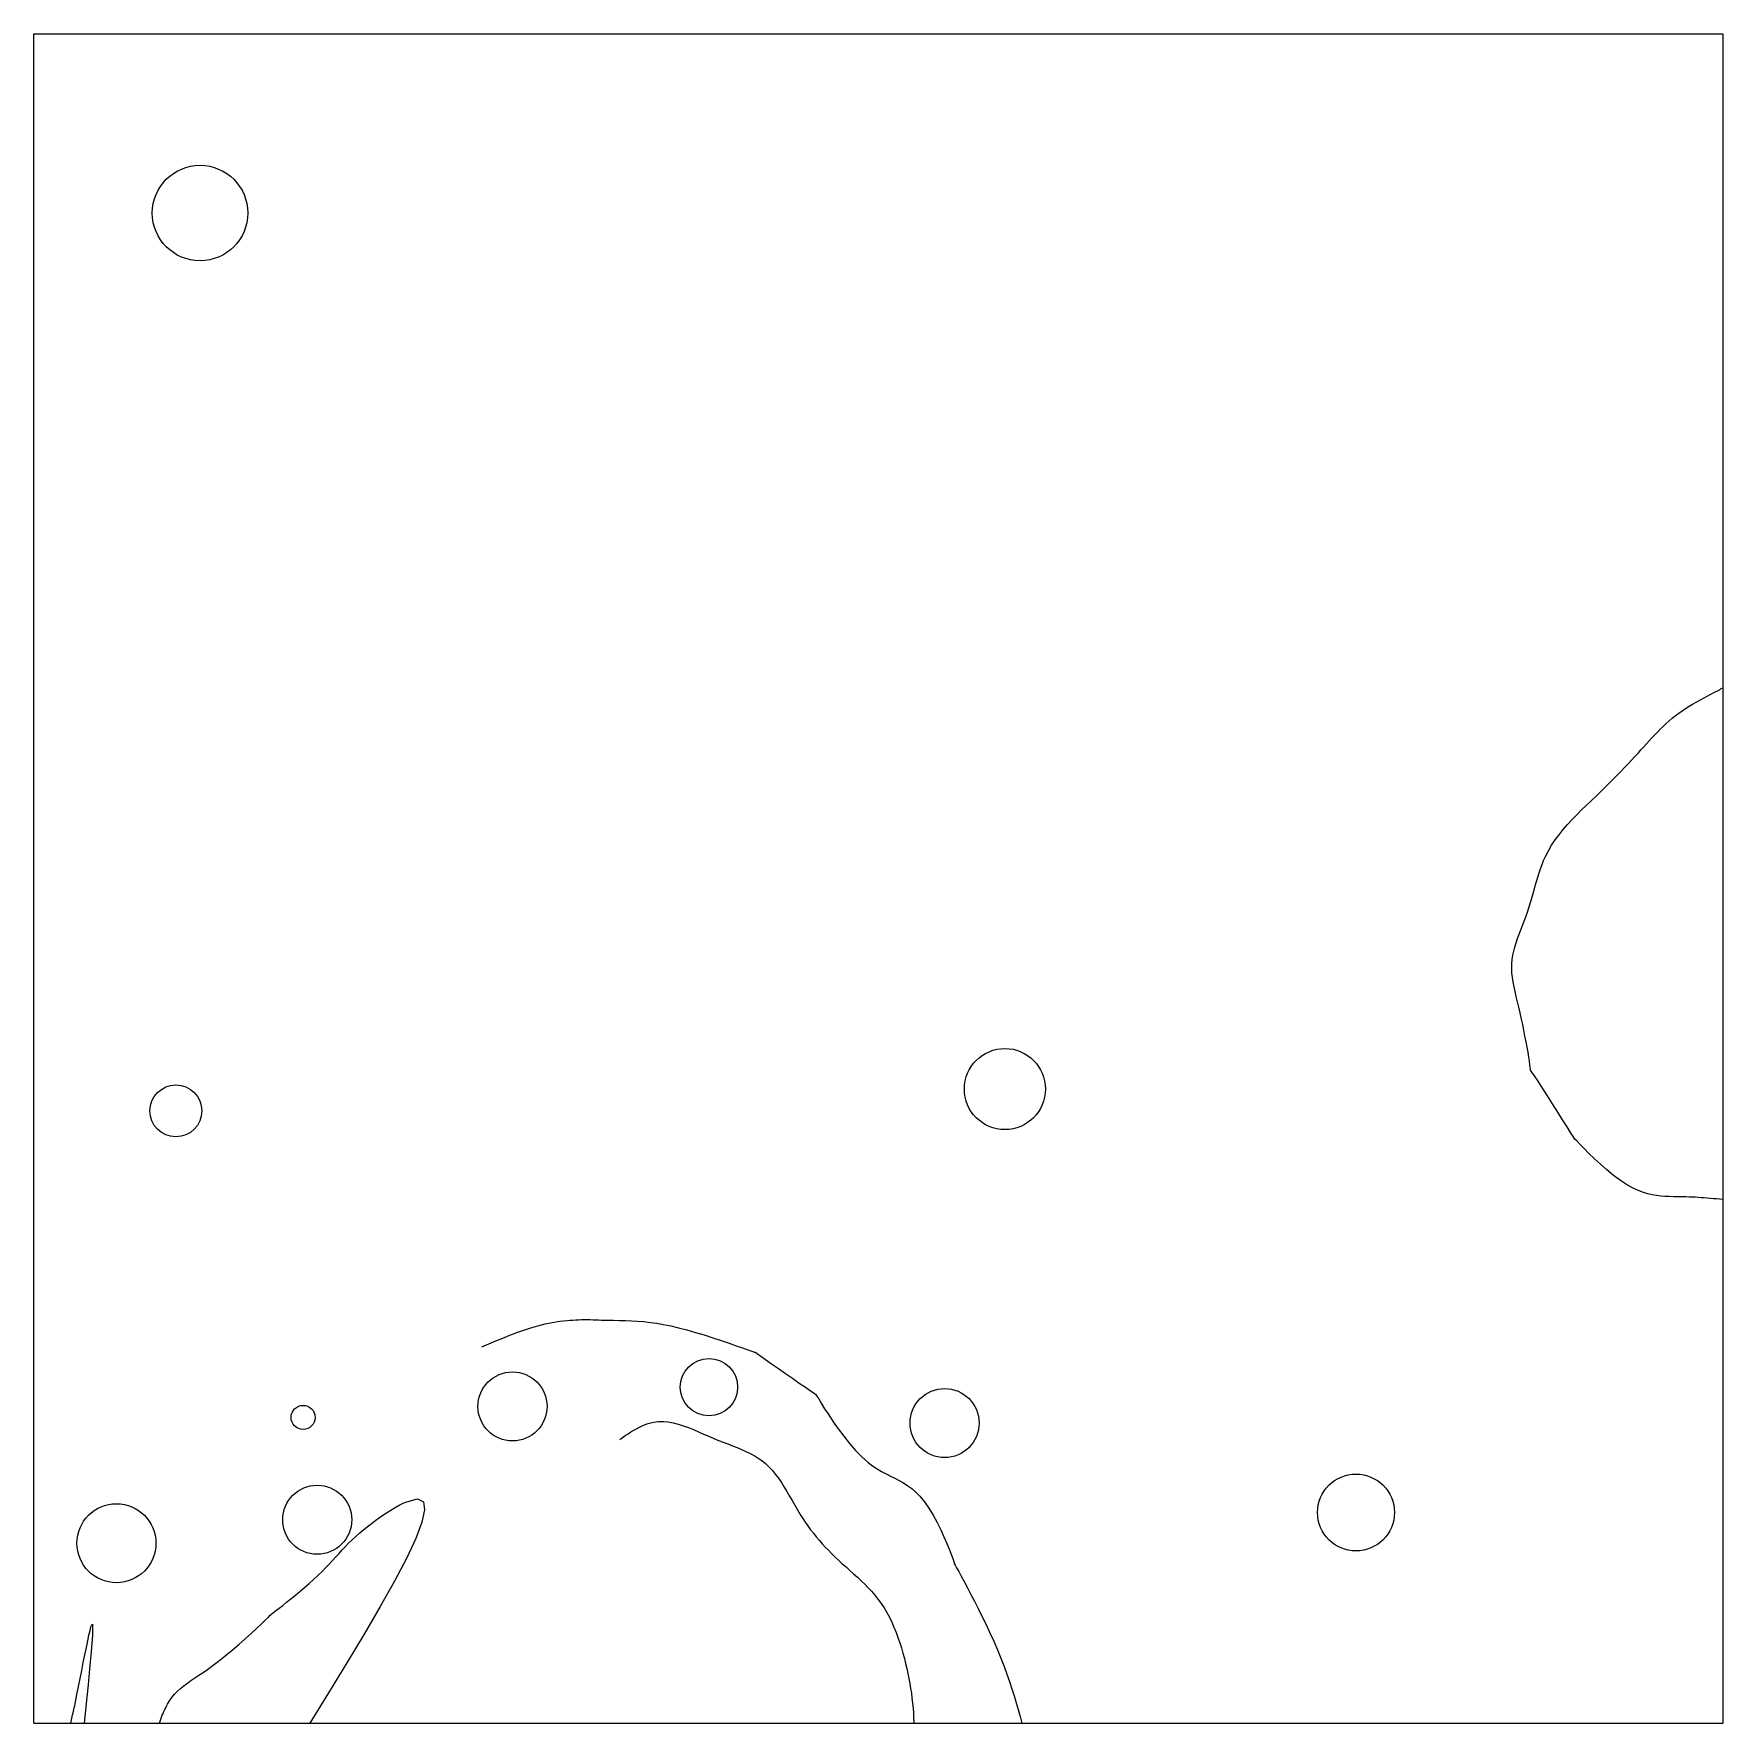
# Model space of a CAD drawing. Extents: x 6.066 to 7.049, y 10.537 to 11.521.
import ezdxf

# ---------------------------------------------------------------- set-up
doc = ezdxf.new("R2010")
doc.units = 0
for name, color, linetype in [('LAYER1', 7, 'CONTINUOUS'), ('LAYER10', 1, 'CONTINUOUS'), ('LAYER12', 5, 'CONTINUOUS')]:
    doc.layers.add(name, color=color, linetype=linetype)

msp = doc.modelspace()

# ---------------------------------------------------------------- linework, layer by layer
at = {"layer": 'LAYER1', "color": 7, "linetype": 'CONTINUOUS'}
for points in [[(6.3266, 10.756), (6.3307, 10.7578), (6.3347, 10.7595), (6.3387, 10.7612), (6.3428, 10.7628), (6.3469, 10.7644), (6.351, 10.7658), (6.3551, 10.7672), (6.3592, 10.7684), (6.3634, 10.7694), (6.3676, 10.7703), (6.3719, 10.771), (6.3762, 10.7715), (6.3779, 10.7716), (6.3796, 10.7717), (6.3813, 10.7718), (6.3829, 10.7718), (6.3846, 10.7719), (6.3863, 10.7719), (6.388, 10.7719), (6.3896, 10.7719), (6.3913, 10.7718), (6.3929, 10.7718), (6.3945, 10.7718), (6.3962, 10.7717), (6.3997, 10.7717), (6.4032, 10.7716), (6.4067, 10.7715), (6.4102, 10.7714), (6.4137, 10.7713), (6.4172, 10.7711), (6.4208, 10.7708), (6.4245, 10.7703), (6.4284, 10.7698), (6.4324, 10.7691), (6.4366, 10.7683), (6.441, 10.7672), (6.4459, 10.766), (6.4509, 10.7645), (6.456, 10.763), (6.461, 10.7614), (6.4659, 10.7598), (6.4705, 10.7582), (6.4747, 10.7567), (6.4784, 10.7554), (6.4814, 10.7543), (6.4838, 10.7535), (6.4854, 10.753), (6.486, 10.7528), (6.486, 10.7528), (6.486, 10.7528), (6.486, 10.7528), (6.486, 10.7528), (6.4859, 10.7528), (6.4859, 10.7528), (6.4859, 10.7529), (6.4859, 10.7529), (6.4859, 10.7529), (6.4859, 10.7528), (6.4859, 10.7528), (6.486, 10.7528), (6.4869, 10.7521), (6.4889, 10.7507), (6.4918, 10.7487), (6.4953, 10.7462), (6.4992, 10.7435), (6.5033, 10.7406), (6.5075, 10.7378), (6.5114, 10.735), (6.515, 10.7326), (6.5179, 10.7305), (6.52, 10.7291), (6.5211, 10.7283), (6.5211, 10.7283), (6.5212, 10.7282), (6.5212, 10.7282), (6.5212, 10.7282), (6.5212, 10.7282), (6.5212, 10.7282), (6.5212, 10.7282), (6.5212, 10.7282), (6.5211, 10.7282), (6.5211, 10.7283), (6.5211, 10.7283), (6.5211, 10.7283), (6.5211, 10.7283), (6.5211, 10.7283), (6.521, 10.7283), (6.521, 10.7284), (6.521, 10.7284), (6.521, 10.7284), (6.521, 10.7284), (6.521, 10.7284), (6.521, 10.7284), (6.521, 10.7283), (6.5211, 10.7283), (6.5211, 10.7283), (6.5216, 10.7274), (6.5227, 10.7257), (6.5242, 10.7232), (6.5261, 10.72), (6.5285, 10.7164), (6.5311, 10.7124), (6.5341, 10.7083), (6.5373, 10.704), (6.5406, 10.6998), (6.5441, 10.6957), (6.5477, 10.692), (6.5514, 10.6888), (6.554, 10.6868), (6.5567, 10.6851), (6.5593, 10.6835), (6.5619, 10.6821), (6.5645, 10.6808), (6.567, 10.6795), (6.5696, 10.6782), (6.572, 10.6768), (6.5745, 10.6752), (6.5769, 10.6735), (6.5792, 10.6715), (6.5815, 10.6692), (6.5842, 10.6659), (6.5868, 10.6621), (6.5893, 10.6581), (6.5916, 10.6538), (6.5937, 10.6496), (6.5956, 10.6454), (6.5973, 10.6415), (6.5988, 10.6379), (6.6, 10.6348), (6.6009, 10.6323), (6.6015, 10.6305), (6.6018, 10.6296), (6.6018, 10.6296), (6.6019, 10.6296), (6.6019, 10.6295), (6.6019, 10.6295), (6.6019, 10.6295), (6.6019, 10.6295), (6.6019, 10.6295), (6.6019, 10.6296), (6.6019, 10.6296), (6.6018, 10.6296), (6.6018, 10.6296), (6.6018, 10.6296), (6.6018, 10.6296), (6.6018, 10.6297), (6.6018, 10.6297), (6.6018, 10.6297), (6.6018, 10.6297), (6.6018, 10.6297), (6.6018, 10.6297), (6.6018, 10.6297), (6.6018, 10.6297), (6.6018, 10.6297), (6.6018, 10.6297), (6.6018, 10.6296), (6.6022, 10.6289), (6.603, 10.6274), (6.6042, 10.6253), (6.6056, 10.6226), (6.6074, 10.6194), (6.6093, 10.6158), (6.6113, 10.6118), (6.6135, 10.6076), (6.6157, 10.6033), (6.6179, 10.5988), (6.6201, 10.5944), (6.6222, 10.59), (6.6246, 10.5847), (6.6268, 10.5796), (6.6288, 10.5747), (6.6306, 10.57), (6.6322, 10.5655), (6.6337, 10.5612), (6.6351, 10.5569), (6.6364, 10.5528), (6.6376, 10.5487), (6.6388, 10.5448), (6.6399, 10.5408), (6.641, 10.5369)], [(6.4069, 10.7021), (6.4085, 10.7033), (6.4101, 10.7044), (6.4118, 10.7054), (6.4134, 10.7065), (6.415, 10.7075), (6.4167, 10.7084), (6.4183, 10.7093), (6.42, 10.7101), (6.4216, 10.7108), (6.4233, 10.7114), (6.425, 10.7119), (6.4267, 10.7123), (6.4295, 10.7126), (6.4323, 10.7126), (6.4351, 10.7124), (6.438, 10.7118), (6.4409, 10.7111), (6.4438, 10.7101), (6.4468, 10.7091), (6.4497, 10.7079), (6.4527, 10.7066), (6.4557, 10.7053), (6.4587, 10.704), (6.4616, 10.7027), (6.4644, 10.7016), (6.4671, 10.7006), (6.4698, 10.6995), (6.4725, 10.6985), (6.4752, 10.6974), (6.4778, 10.6963), (6.4803, 10.6952), (6.4828, 10.694), (6.4851, 10.6927), (6.4874, 10.6913), (6.4896, 10.6898), (6.4917, 10.6881), (6.4937, 10.6862), (6.4957, 10.6841), (6.4976, 10.6818), (6.4993, 10.6795), (6.501, 10.677), (6.5026, 10.6744), (6.5042, 10.6718), (6.5057, 10.6691), (6.5072, 10.6665), (6.5088, 10.6638), (6.5103, 10.6611), (6.5119, 10.6585), (6.5134, 10.6562), (6.5149, 10.654), (6.5164, 10.6518), (6.518, 10.6496), (6.5196, 10.6475), (6.5213, 10.6455), (6.523, 10.6434), (6.5247, 10.6414), (6.5265, 10.6395), (6.5283, 10.6376), (6.5302, 10.6357), (6.5321, 10.6338), (6.5342, 10.6318), (6.5364, 10.6298), (6.5386, 10.6279), (6.5408, 10.6259), (6.543, 10.6239), (6.5452, 10.6219), (6.5474, 10.6199), (6.5495, 10.6179), (6.5515, 10.6158), (6.5535, 10.6137), (6.5554, 10.6115), (6.5572, 10.6092), (6.5591, 10.6067), (6.5608, 10.604), (6.5624, 10.6013), (6.5639, 10.5986), (6.5652, 10.5957), (6.5665, 10.5928), (6.5677, 10.5898), (6.5688, 10.5868), (6.5699, 10.5838), (6.5708, 10.5807), (6.5717, 10.5776), (6.5726, 10.5745), (6.5733, 10.5717), (6.574, 10.5688), (6.5746, 10.5659), (6.5752, 10.563), (6.5757, 10.5601), (6.5762, 10.5572), (6.5767, 10.5543), (6.577, 10.5514), (6.5773, 10.5485), (6.5776, 10.5456), (6.5778, 10.5427), (6.5779, 10.5398), (6.5779, 10.5395), (6.5779, 10.5393), (6.578, 10.539), (6.578, 10.5388), (6.578, 10.5386), (6.578, 10.5383), (6.578, 10.5381), (6.578, 10.5379), (6.578, 10.5376), (6.578, 10.5374), (6.578, 10.5371), (6.578, 10.5369)], [(6.1388, 10.5369), (6.1392, 10.5381), (6.1396, 10.5392), (6.1401, 10.5404), (6.1405, 10.5415), (6.141, 10.5426), (6.1415, 10.5437), (6.142, 10.5448), (6.1425, 10.5459), (6.143, 10.5469), (6.1435, 10.548), (6.1441, 10.5489), (6.1447, 10.5499), (6.1461, 10.5519), (6.1477, 10.5538), (6.1494, 10.5555), (6.1512, 10.5571), (6.1531, 10.5587), (6.1551, 10.5602), (6.1572, 10.5618), (6.1595, 10.5633), (6.1618, 10.5649), (6.1643, 10.5665), (6.1668, 10.5682), (6.1694, 10.5701), (6.1732, 10.573), (6.1772, 10.5762), (6.1811, 10.5794), (6.185, 10.5828), (6.1887, 10.586), (6.1922, 10.5892), (6.1954, 10.5921), (6.1982, 10.5947), (6.2005, 10.597), (6.2023, 10.5987), (6.2034, 10.5998), (6.2039, 10.6003), (6.2039, 10.6003), (6.2039, 10.6003), (6.2039, 10.6003), (6.2039, 10.6003), (6.2039, 10.6003), (6.2039, 10.6003), (6.2038, 10.6003), (6.2038, 10.6003), (6.2038, 10.6003), (6.2039, 10.6003), (6.2039, 10.6003), (6.2039, 10.6003), (6.2044, 10.6007), (6.2053, 10.6014), (6.2067, 10.6025), (6.2085, 10.6038), (6.2106, 10.6055), (6.2129, 10.6073), (6.2154, 10.6093), (6.2181, 10.6115), (6.2207, 10.6137), (6.2234, 10.616), (6.2261, 10.6183), (6.2286, 10.6205), (6.2311, 10.6229), (6.2335, 10.6252), (6.2357, 10.6275), (6.2377, 10.6296), (6.2397, 10.6317), (6.2416, 10.6338), (6.2434, 10.6358), (6.2452, 10.6378), (6.2471, 10.6398), (6.249, 10.6417), (6.251, 10.6437), (6.2532, 10.6457), (6.2555, 10.6477), (6.2579, 10.6498), (6.2605, 10.6518), (6.2631, 10.6538), (6.2657, 10.6558), (6.2684, 10.6576), (6.271, 10.6594), (6.2736, 10.661), (6.2761, 10.6625), (6.2785, 10.6638), (6.2807, 10.665), (6.2828, 10.6659), (6.2891, 10.6675), (6.2925, 10.6658), (6.2932, 10.6612), (6.2917, 10.654), (6.2881, 10.6445), (6.2827, 10.6329), (6.2757, 10.6196), (6.2674, 10.6048), (6.2581, 10.5888), (6.248, 10.572), (6.2373, 10.5546), (6.2265, 10.5369)], [(6.0872, 10.5369), (6.0875, 10.5379), (6.0877, 10.5389), (6.0879, 10.5398), (6.0881, 10.5408), (6.0883, 10.5418), (6.0886, 10.5429), (6.0888, 10.5439), (6.089, 10.5449), (6.0892, 10.546), (6.0895, 10.5471), (6.0897, 10.5482), (6.0899, 10.5493), (6.0908, 10.5536), (6.0918, 10.5582), (6.0927, 10.5629), (6.0936, 10.5676), (6.0945, 10.5723), (6.0954, 10.5768), (6.0963, 10.581), (6.0971, 10.5848), (6.0978, 10.5882), (6.0985, 10.5909), (6.099, 10.593), (6.0994, 10.5942), (6.0998, 10.5945), (6.0999, 10.5935), (6.0999, 10.5912), (6.0998, 10.5879), (6.0995, 10.5836), (6.0991, 10.5785), (6.0986, 10.5727), (6.098, 10.5662), (6.0973, 10.5593), (6.0966, 10.5521), (6.0959, 10.5445), (6.0951, 10.5369)]]:
    msp.add_lwpolyline(points, dxfattribs=at)
for centre, radius in [((6.1625, 11.4163), 0.0278), ((6.6311, 10.9062), 0.0236), ((6.1484, 10.8935), 0.0151), ((6.4588, 10.7326), 0.0167), ((6.3444, 10.7214), 0.0201), ((6.596, 10.7117), 0.0201), ((6.2225, 10.715), 0.007), ((6.2307, 10.6554), 0.0201), ((6.8355, 10.6596), 0.0224), ((6.1138, 10.6417), 0.023)]:
    msp.add_circle(centre, radius, dxfattribs=at)
at = {"layer": 'LAYER10', "color": 1, "linetype": 'CONTINUOUS'}
msp.add_lwpolyline([(7.049, 10.8418), (7.0472, 10.842), (7.0454, 10.8422), (7.0436, 10.8423), (7.0418, 10.8425), (7.04, 10.8427), (7.0382, 10.8428), (7.0365, 10.8429), (7.0347, 10.8431), (7.0329, 10.8432), (7.0311, 10.8433), (7.0294, 10.8433), (7.0276, 10.8434), (7.0252, 10.8435), (7.0227, 10.8435), (7.0203, 10.8435), (7.0178, 10.8436), (7.0154, 10.8437), (7.0129, 10.8439), (7.0104, 10.8442), (7.008, 10.8446), (7.0054, 10.8452), (7.0029, 10.8459), (7.0003, 10.8469), (6.9977, 10.8481), (6.9936, 10.8503), (6.9895, 10.8529), (6.9855, 10.8559), (6.9815, 10.8591), (6.9778, 10.8624), (6.9743, 10.8656), (6.9711, 10.8687), (6.9683, 10.8715), (6.966, 10.8739), (6.9642, 10.8758), (6.963, 10.877), (6.9625, 10.8775), (6.9625, 10.8775), (6.9625, 10.8775), (6.9625, 10.8775), (6.9625, 10.8775), (6.9625, 10.8775), (6.9625, 10.8775), (6.9625, 10.8775), (6.9625, 10.8775), (6.9625, 10.8775), (6.9625, 10.8775), (6.9625, 10.8775), (6.9625, 10.8775), (6.9619, 10.8786), (6.9604, 10.8809), (6.9584, 10.8842), (6.9558, 10.8882), (6.953, 10.8927), (6.95, 10.8975), (6.947, 10.9022), (6.9441, 10.9067), (6.9415, 10.9107), (6.9394, 10.9139), (6.9379, 10.9161), (6.9372, 10.9171), (6.9372, 10.9171), (6.9371, 10.9171), (6.9371, 10.9171), (6.9371, 10.9171), (6.9371, 10.9171), (6.9371, 10.9171), (6.9371, 10.9171), (6.9372, 10.9171), (6.9372, 10.917), (6.9372, 10.9171), (6.9372, 10.9171), (6.9372, 10.9171), (6.9372, 10.9176), (6.937, 10.9187), (6.9368, 10.9203), (6.9365, 10.9224), (6.9361, 10.9248), (6.9357, 10.9276), (6.9351, 10.9306), (6.9345, 10.9337), (6.9339, 10.937), (6.9333, 10.9404), (6.9326, 10.9437), (6.9319, 10.9469), (6.9311, 10.9505), (6.9303, 10.9538), (6.9295, 10.957), (6.9287, 10.9601), (6.9281, 10.963), (6.9275, 10.9658), (6.927, 10.9686), (6.9266, 10.9712), (6.9263, 10.9739), (6.9262, 10.9765), (6.9263, 10.9791), (6.9265, 10.9817), (6.9269, 10.9841), (6.9274, 10.9865), (6.928, 10.9889), (6.9288, 10.9914), (6.9296, 10.9938), (6.9305, 10.9963), (6.9314, 10.9989), (6.9324, 11.0014), (6.9334, 11.0039), (6.9343, 11.0065), (6.9353, 11.0091), (6.9361, 11.0117), (6.937, 11.0142), (6.9377, 11.0168), (6.9385, 11.0194), (6.9392, 11.022), (6.9399, 11.0245), (6.9406, 11.0271), (6.9413, 11.0296), (6.9421, 11.0321), (6.9429, 11.0345), (6.9438, 11.0369), (6.9447, 11.0393), (6.9458, 11.0416), (6.9475, 11.0449), (6.9494, 11.0482), (6.9515, 11.0513), (6.9538, 11.0543), (6.9562, 11.0573), (6.9587, 11.0602), (6.9614, 11.0631), (6.9641, 11.0659), (6.9668, 11.0687), (6.9696, 11.0714), (6.9725, 11.0741), (6.9753, 11.0768), (6.9774, 11.0789), (6.9795, 11.0809), (6.9816, 11.083), (6.9837, 11.0851), (6.9858, 11.0872), (6.9878, 11.0892), (6.9899, 11.0913), (6.9919, 11.0934), (6.9939, 11.0955), (6.9959, 11.0977), (6.9979, 11.0998), (6.9999, 11.102), (7.0014, 11.1037), (7.003, 11.1055), (7.0046, 11.1072), (7.0062, 11.109), (7.0078, 11.1107), (7.0094, 11.1124), (7.011, 11.1141), (7.0126, 11.1158), (7.0143, 11.1174), (7.016, 11.119), (7.0178, 11.1206), (7.0196, 11.1221), (7.0214, 11.1236), (7.0234, 11.125), (7.0254, 11.1264), (7.0274, 11.1278), (7.0294, 11.1291), (7.0315, 11.1303), (7.0336, 11.1315), (7.0357, 11.1327), (7.0378, 11.1339), (7.04, 11.135), (7.0421, 11.1362), (7.0443, 11.1373), (7.0447, 11.1375), (7.0451, 11.1377), (7.0455, 11.1379), (7.0459, 11.1381), (7.0463, 11.1383), (7.0467, 11.1385), (7.0471, 11.1387), (7.0474, 11.1389), (7.0478, 11.1391), (7.0482, 11.1394), (7.0486, 11.1396), (7.049, 11.1398)], dxfattribs=at)
at = {"layer": 'LAYER12', "color": 5, "linetype": 'CONTINUOUS'}
for points in [[(6.0657, 10.5369), (6.0657, 11.5207)], [(6.0657, 11.5207), (7.049, 11.5207)], [(7.0493, 10.5369), (7.0493, 11.5207)], [(7.0493, 11.5207), (7.0493, 11.5207)], [(6.0657, 10.537), (6.0657, 10.5369)], [(6.0657, 10.537), (6.0657, 10.5369)], [(6.0657, 10.537), (6.0657, 10.537)], [(6.0657, 10.537), (7.049, 10.537)]]:
    msp.add_lwpolyline(points, dxfattribs=at)

doc.saveas('drawing.dxf')
